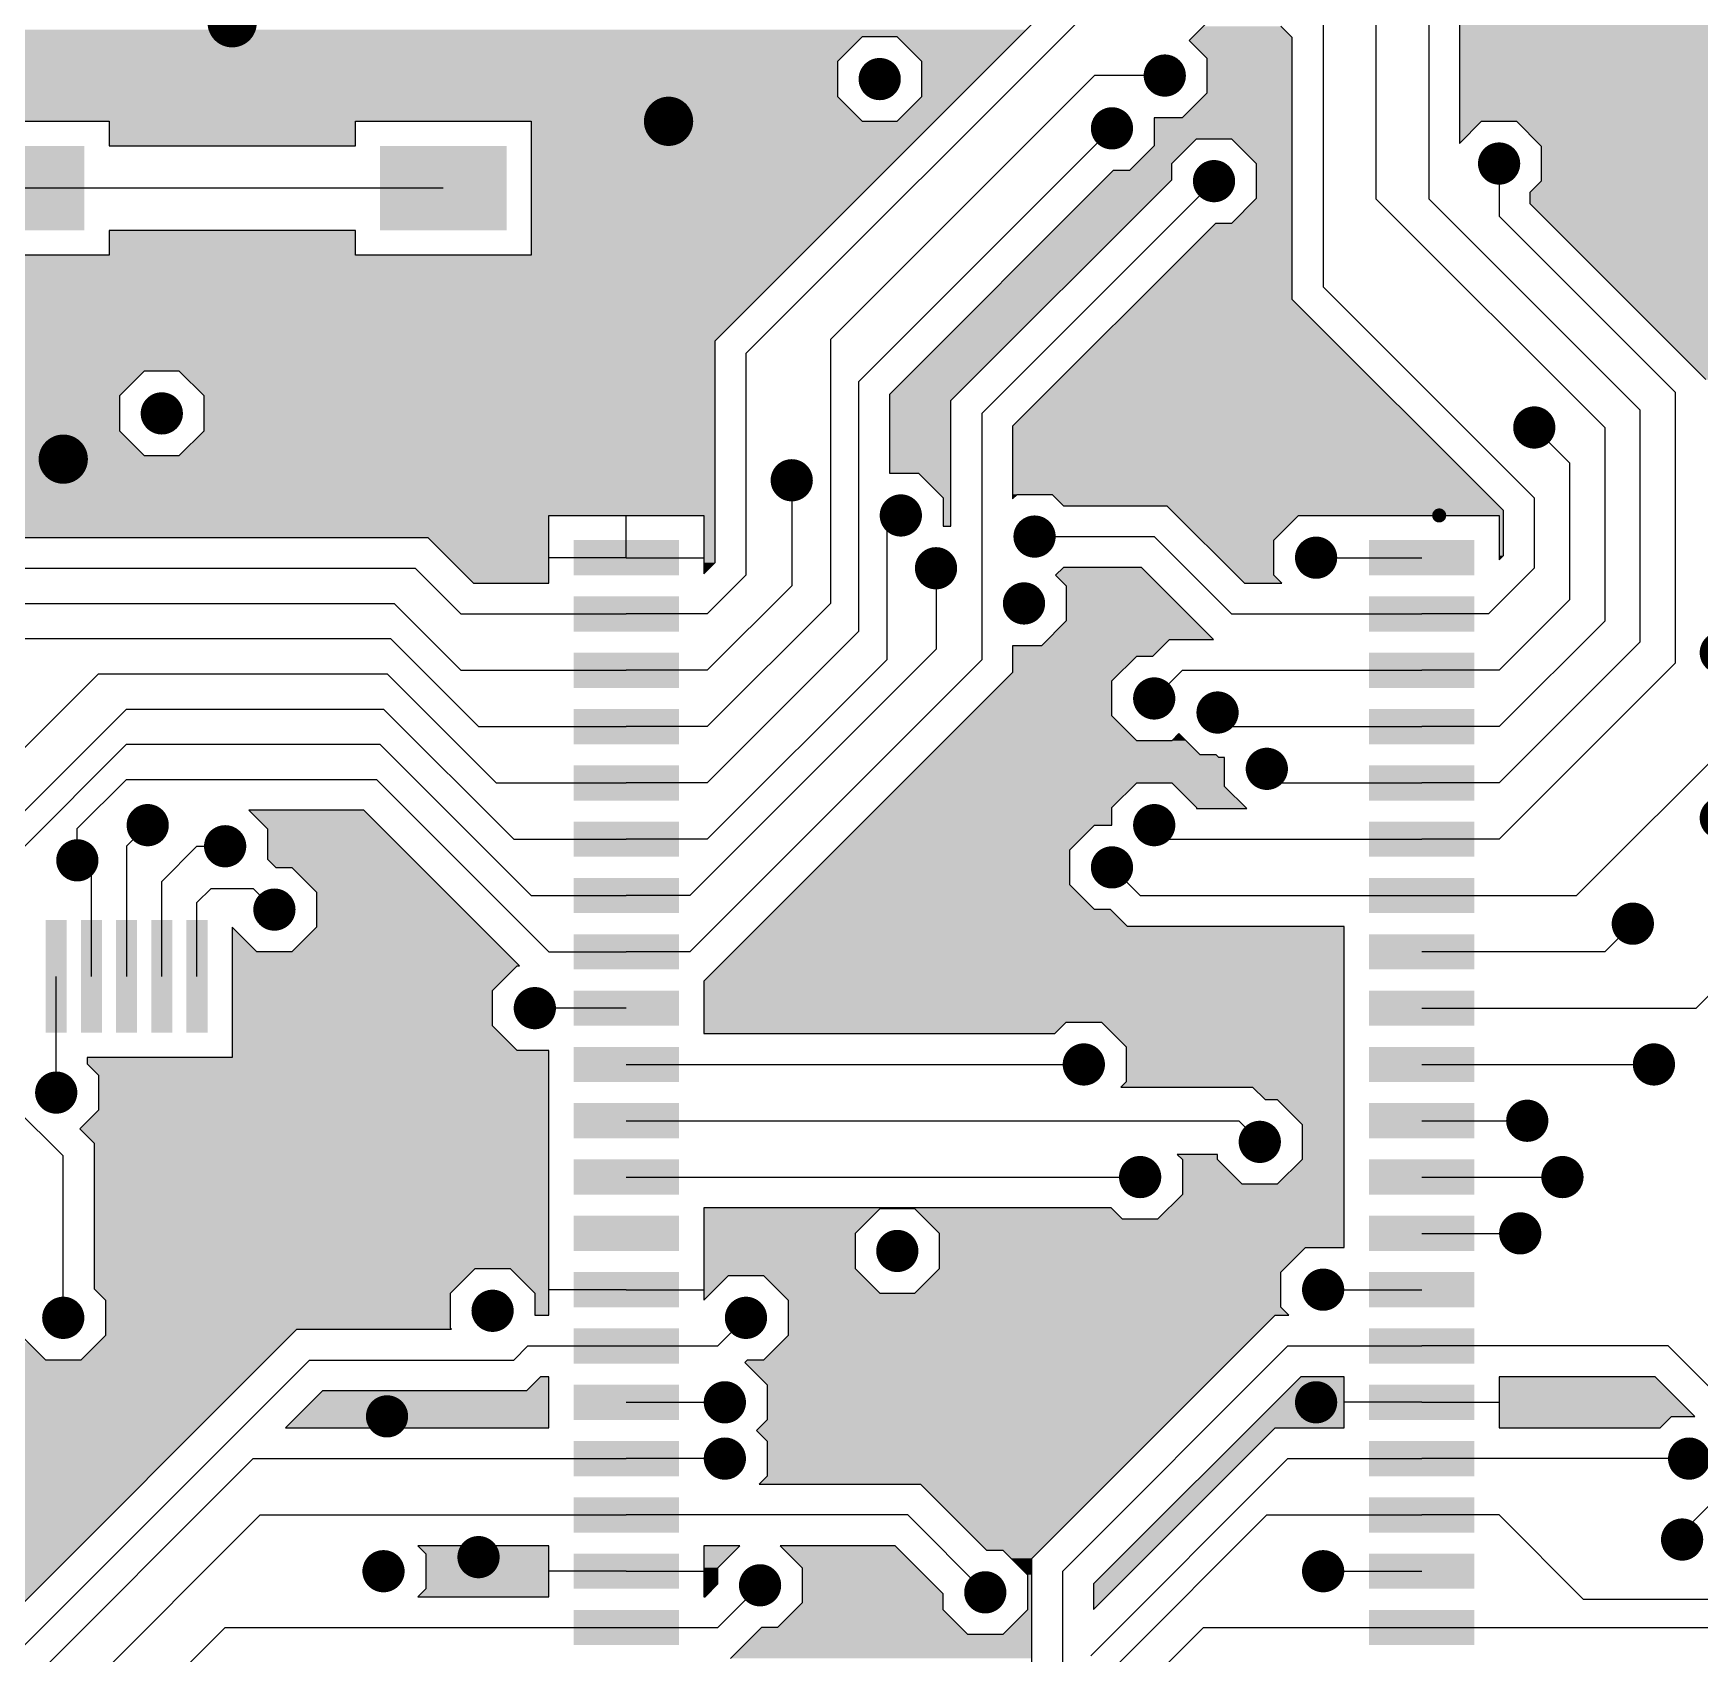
# Model space of a CAD drawing. Extents: x 295 to 953, y 10 to 290.
# Drawn here: x 591.83 to 639.18, y 123.66 to 169.7 of the extents above; entities that cross this region are included whole.
import ezdxf

# ---------------------------------------------------------------- set-up
doc = ezdxf.new("R2010")
doc.units = 0
doc.header["$LTSCALE"] = 5
doc.header["$MEASUREMENT"] = 0
doc.layers.get('0').update_dxf_attribs({"linetype": 'CONTINUOUS', "lineweight": 25})
doc.layers.add('16_COMP_GBR', color=4, linetype='CONTINUOUS')

msp = doc.modelspace()

# ---------------------------------------------------------------- linework, layer by layer
at = {"color": 7}
for points, const_width in [([(597.128, 170, 1), (597.828, 170, 1)], 0.7), ([(623.678, 168.5, 1), (624.278, 168.5, 1)], 0.6), ([(615.578, 168.4, 1), (616.178, 168.4, 1)], 0.6), ([(609.528, 167.2, 1), (610.228, 167.2, 1)], 0.7), ([(622.178, 167, 1), (622.778, 167, 1)], 0.6), ([(633.178, 166, 1), (633.778, 166, 1)], 0.6), ([(625.078, 165.5, 1), (625.678, 165.5, 1)], 0.6), ([(595.178, 158.9, 1), (595.778, 158.9, 1)], 0.6), ([(634.178, 158.5, 1), (634.778, 158.5, 1)], 0.6), ([(592.328, 157.6, 1), (593.028, 157.6, 1)], 0.7), ([(613.078, 157, 1), (613.678, 157, 1)], 0.6), ([(616.178, 156, 1), (616.778, 156, 1)], 0.6), ([(619.978, 155.4, 1), (620.578, 155.4, 1)], 0.6), ([(631.676, 156, 1), (631.876, 156, 1)], 0.2), ([(627.978, 154.8, 1), (628.578, 154.8, 1)], 0.6), ([(617.178, 154.5, 1), (617.778, 154.5, 1)], 0.6), ([(619.678, 153.5, 1), (620.278, 153.5, 1)], 0.6), ([(639.478, 152.1, 1), (640.078, 152.1, 1)], 0.6), ([(623.378, 150.8, 1), (623.978, 150.8, 1)], 0.6), ([(625.178, 150.4, 1), (625.778, 150.4, 1)], 0.6), ([(626.578, 148.8, 1), (627.178, 148.8, 1)], 0.6), ([(594.778, 147.2, 1), (595.378, 147.2, 1)], 0.6), ([(623.378, 147.2, 1), (623.978, 147.2, 1)], 0.6), ([(639.478, 147.4, 1), (640.078, 147.4, 1)], 0.6), ([(592.778, 146.2, 1), (593.378, 146.2, 1)], 0.6), ([(596.978, 146.6, 1), (597.578, 146.6, 1)], 0.6), ([(622.178, 146, 1), (622.778, 146, 1)], 0.6), ([(598.378, 144.8, 1), (598.978, 144.8, 1)], 0.6), ([(636.978, 144.4, 1), (637.578, 144.4, 1)], 0.6), ([(605.778, 142, 1), (606.378, 142, 1)], 0.6), ([(621.378, 140.4, 1), (621.978, 140.4, 1)], 0.6), ([(637.578, 140.4, 1), (638.178, 140.4, 1)], 0.6), ([(592.178, 139.6, 1), (592.778, 139.6, 1)], 0.6), ([(633.978, 138.8, 1), (634.578, 138.8, 1)], 0.6), ([(626.378, 138.2, 1), (626.978, 138.2, 1)], 0.6), ([(622.978, 137.2, 1), (623.578, 137.2, 1)], 0.6), ([(634.978, 137.2, 1), (635.578, 137.2, 1)], 0.6), ([(633.778, 135.6, 1), (634.378, 135.6, 1)], 0.6), ([(616.078, 135.1, 1), (616.678, 135.1, 1)], 0.6), ([(628.178, 134, 1), (628.778, 134, 1)], 0.6), ([(592.378, 133.2, 1), (592.978, 133.2, 1)], 0.6), ([(604.578, 133.4, 1), (605.178, 133.4, 1)], 0.6), ([(611.778, 133.2, 1), (612.378, 133.2, 1)], 0.6), ([(611.178, 130.8, 1), (611.778, 130.8, 1)], 0.6), ([(627.978, 130.8, 1), (628.578, 130.8, 1)], 0.6), ([(601.578, 130.4, 1), (602.178, 130.4, 1)], 0.6), ([(611.178, 129.2, 1), (611.778, 129.2, 1)], 0.6), ([(638.578, 129.2, 1), (639.178, 129.2, 1)], 0.6), ([(638.378, 126.9, 1), (638.978, 126.9, 1)], 0.6), ([(604.178, 126.4, 1), (604.778, 126.4, 1)], 0.6), ([(601.478, 126, 1), (602.078, 126, 1)], 0.6), ([(628.178, 126, 1), (628.778, 126, 1)], 0.6), ([(612.178, 125.6, 1), (612.778, 125.6, 1)], 0.6), ([(618.578, 125.4, 1), (619.178, 125.4, 1)], 0.6)]:
    msp.add_lwpolyline(points, format="xyb", close=True, dxfattribs=dict(at, const_width=const_width))
for points in [[(593.278, 166.5), (593.278, 164.1), (589.678, 166.5), (589.678, 164.1)], [(605.278, 166.5), (605.278, 164.1), (601.678, 166.5), (601.678, 164.1)], [(610.178, 155.3), (610.178, 154.3), (607.178, 155.3), (607.178, 154.3)], [(632.778, 155.3), (632.778, 154.3), (629.778, 155.3), (629.778, 154.3)], [(610.178, 153.7), (610.178, 152.7), (607.178, 153.7), (607.178, 152.7)], [(632.778, 153.7), (632.778, 152.7), (629.778, 153.7), (629.778, 152.7)], [(610.178, 152.1), (610.178, 151.1), (607.178, 152.1), (607.178, 151.1)], [(632.778, 152.1), (632.778, 151.1), (629.778, 152.1), (629.778, 151.1)], [(610.178, 150.5), (610.178, 149.5), (607.178, 150.5), (607.178, 149.5)], [(632.778, 150.5), (632.778, 149.5), (629.778, 150.5), (629.778, 149.5)], [(610.178, 148.9), (610.178, 147.9), (607.178, 148.9), (607.178, 147.9)], [(632.778, 148.9), (632.778, 147.9), (629.778, 148.9), (629.778, 147.9)], [(610.178, 147.3), (610.178, 146.3), (607.178, 147.3), (607.178, 146.3)], [(632.778, 147.3), (632.778, 146.3), (629.778, 147.3), (629.778, 146.3)], [(610.178, 145.7), (610.178, 144.7), (607.178, 145.7), (607.178, 144.7)], [(632.778, 145.7), (632.778, 144.7), (629.778, 145.7), (629.778, 144.7)], [(592.778, 144.5), (592.778, 141.3), (592.178, 144.5), (592.178, 141.3)], [(593.778, 144.5), (593.778, 141.3), (593.178, 144.5), (593.178, 141.3)], [(594.778, 144.5), (594.778, 141.3), (594.178, 144.5), (594.178, 141.3)], [(595.778, 144.5), (595.778, 141.3), (595.178, 144.5), (595.178, 141.3)], [(596.778, 144.5), (596.778, 141.3), (596.178, 144.5), (596.178, 141.3)], [(610.178, 144.1), (610.178, 143.1), (607.178, 144.1), (607.178, 143.1)], [(632.778, 144.1), (632.778, 143.1), (629.778, 144.1), (629.778, 143.1)], [(610.178, 142.5), (610.178, 141.5), (607.178, 142.5), (607.178, 141.5)], [(632.778, 142.5), (632.778, 141.5), (629.778, 142.5), (629.778, 141.5)], [(610.178, 140.9), (610.178, 139.9), (607.178, 140.9), (607.178, 139.9)], [(632.778, 140.9), (632.778, 139.9), (629.778, 140.9), (629.778, 139.9)], [(610.178, 139.3), (610.178, 138.3), (607.178, 139.3), (607.178, 138.3)], [(632.778, 139.3), (632.778, 138.3), (629.778, 139.3), (629.778, 138.3)], [(610.178, 137.7), (610.178, 136.7), (607.178, 137.7), (607.178, 136.7)], [(632.778, 137.7), (632.778, 136.7), (629.778, 137.7), (629.778, 136.7)], [(610.178, 136.1), (610.178, 135.1), (607.178, 136.1), (607.178, 135.1)], [(632.778, 136.1), (632.778, 135.1), (629.778, 136.1), (629.778, 135.1)], [(610.178, 134.5), (610.178, 133.5), (607.178, 134.5), (607.178, 133.5)], [(632.778, 134.5), (632.778, 133.5), (629.778, 134.5), (629.778, 133.5)], [(610.178, 132.9), (610.178, 131.9), (607.178, 132.9), (607.178, 131.9)], [(632.778, 132.9), (632.778, 131.9), (629.778, 132.9), (629.778, 131.9)], [(610.178, 131.3), (610.178, 130.3), (607.178, 131.3), (607.178, 130.3)], [(632.778, 131.3), (632.778, 130.3), (629.778, 131.3), (629.778, 130.3)], [(610.178, 129.7), (610.178, 128.7), (607.178, 129.7), (607.178, 128.7)], [(632.778, 129.7), (632.778, 128.7), (629.778, 129.7), (629.778, 128.7)], [(610.178, 128.1), (610.178, 127.1), (607.178, 128.1), (607.178, 127.1)], [(632.778, 128.1), (632.778, 127.1), (629.778, 128.1), (629.778, 127.1)], [(610.178, 126.5), (610.178, 125.5), (607.178, 126.5), (607.178, 125.5)], [(632.778, 126.5), (632.778, 125.5), (629.778, 126.5), (629.778, 125.5)], [(610.178, 124.9), (610.178, 123.9), (607.178, 124.9), (607.178, 123.9)], [(632.778, 124.9), (632.778, 123.9), (629.778, 124.9), (629.778, 123.9)]]:
    msp.add_solid(points, dxfattribs=at)
at = {"layer": '16_COMP_GBR', "color": 7}
for p, q in [((631.478, 172.8), (631.478, 165)), ((632.354, 171.978), (632.354, 166.572)), ((629.978, 171.8), (629.978, 165)), ((611.202, 160.962), (621.616, 171.376)), ((612.078, 160.6), (621.978, 170.5)), ((625.178, 170.002), (624.676, 169.5)), ((628.478, 170.4), (628.478, 162.5)), ((615.38, 169.6), (614.678, 168.898)), ((616.376, 169.6), (615.38, 169.6)), ((617.078, 168.898), (616.376, 169.6)), ((627.602, 169.578), (627.278, 169.902)), ((627.602, 162.138), (627.602, 169.578)), ((624.676, 169.5), (625.178, 168.998)), ((614.678, 168.898), (614.678, 167.902)), ((617.078, 167.902), (617.078, 168.898)), ((625.178, 168.998), (625.178, 168.002)), ((614.478, 161), (621.978, 168.5)), ((623.978, 168.5), (621.978, 168.5)), ((614.678, 167.902), (615.38, 167.2)), ((616.376, 167.2), (617.078, 167.902)), ((625.178, 168.002), (624.476, 167.3)), ((588.978, 167.2), (593.978, 167.2)), ((593.978, 167.2), (593.978, 166.5)), ((600.978, 167.2), (605.978, 167.2)), ((600.978, 166.5), (600.978, 167.2)), ((605.978, 167.2), (605.978, 163.4)), ((615.38, 167.2), (616.376, 167.2)), ((623.678, 167.3), (623.678, 166.502)), ((624.476, 167.3), (623.678, 167.3)), ((632.354, 166.572), (632.98, 167.2)), ((632.98, 167.2), (633.976, 167.2)), ((633.976, 167.2), (634.678, 166.498)), ((622.478, 167), (615.278, 159.8)), ((624.178, 165.998), (624.88, 166.7)), ((624.88, 166.7), (625.876, 166.7)), ((625.876, 166.7), (626.578, 165.998)), ((593.978, 166.5), (600.978, 166.5)), ((623.678, 166.502), (622.976, 165.8)), ((634.678, 166.498), (634.678, 165.502)), ((622.516, 165.8), (616.154, 159.438)), ((622.976, 165.8), (622.516, 165.8)), ((624.178, 165.538), (624.178, 165.998)), ((626.578, 165.998), (626.578, 165.002)), ((633.478, 166), (633.478, 164.5)), ((603.478, 165.3), (591.478, 165.3)), ((617.902, 159.262), (624.178, 165.538)), ((625.378, 165.5), (618.778, 158.9)), ((634.678, 165.502), (634.354, 165.178)), ((626.578, 165.002), (625.876, 164.3)), ((636.478, 158.5), (629.978, 165)), ((637.478, 159), (631.478, 165)), ((634.354, 165.178), (634.354, 164.862)), ((634.354, 164.862), (639.354, 159.862)), ((655.478, 165), (635.678, 145.2)), ((638.478, 159.5), (633.478, 164.5)), ((593.978, 164.1), (593.978, 163.4)), ((600.978, 164.1), (593.978, 164.1)), ((600.978, 163.4), (600.978, 164.1)), ((625.416, 164.3), (619.654, 158.538)), ((625.876, 164.3), (625.416, 164.3)), ((593.978, 163.4), (588.978, 163.4)), ((605.978, 163.4), (600.978, 163.4)), ((634.478, 156.5), (628.478, 162.5)), ((633.602, 156.138), (627.602, 162.138)), ((614.478, 161), (614.478, 153.5)), ((611.202, 154.662), (611.202, 160.962)), ((612.078, 160.6), (612.078, 154.3)), ((594.98, 160.1), (594.278, 159.398)), ((595.976, 160.1), (594.98, 160.1)), ((596.678, 159.398), (595.976, 160.1)), ((615.278, 159.8), (615.278, 152.7)), ((594.278, 159.398), (594.278, 158.402)), ((596.678, 158.402), (596.678, 159.398)), ((616.154, 159.438), (616.154, 157.2)), ((617.902, 155.7), (617.902, 159.262)), ((638.478, 159.5), (638.478, 151.8)), ((618.778, 158.9), (618.778, 151.9)), ((637.478, 159), (637.478, 152.4)), ((594.278, 158.402), (594.98, 157.7)), ((595.976, 157.7), (596.678, 158.402)), ((619.654, 158.538), (619.654, 156.472)), ((634.478, 158.5), (635.478, 157.5)), ((636.478, 158.5), (636.478, 153)), ((594.98, 157.7), (595.976, 157.7)), ((635.478, 157.5), (635.478, 153.6)), ((613.378, 157), (613.378, 154)), ((616.154, 157.2), (616.976, 157.2)), ((616.976, 157.2), (617.678, 156.498)), ((617.678, 156.498), (617.678, 155.7)), ((619.654, 156.472), (619.78, 156.6)), ((619.78, 156.6), (620.776, 156.6)), ((620.776, 156.6), (621.1, 156.276)), ((621.1, 156.276), (624.04, 156.276)), ((624.04, 156.276), (626.24, 154.076)), ((634.478, 156.5), (634.478, 154.5)), ((606.478, 156), (610.878, 156)), ((606.478, 154.076), (606.478, 156)), ((608.678, 154.8), (608.678, 156)), ((610.878, 156), (610.878, 154.338)), ((616.478, 156), (616.078, 155.6)), ((627.078, 155.298), (627.78, 156)), ((627.78, 156), (631.776, 156)), ((631.776, 156), (633.478, 156)), ((633.478, 156), (633.478, 154.738)), ((633.602, 154.862), (633.602, 156.138)), ((589.75, 155.376), (603.04, 155.376)), ((603.04, 155.376), (604.34, 154.076)), ((616.078, 155.6), (616.078, 151.9)), ((617.678, 155.7), (617.902, 155.7)), ((620.278, 155.4), (623.678, 155.4)), ((625.878, 153.2), (623.678, 155.4)), ((627.078, 154.302), (627.078, 155.298)), ((633.478, 154.738), (633.602, 154.862)), ((584.578, 154.5), (602.678, 154.5)), ((603.978, 153.2), (602.678, 154.5)), ((608.678, 154.8), (606.478, 154.8)), ((608.678, 154.8), (610.878, 154.8)), ((610.878, 154.338), (611.202, 154.662)), ((617.478, 154.5), (617.478, 152.2)), ((621.1, 154.524), (620.876, 154.3)), ((623.316, 154.524), (621.1, 154.524)), ((625.366, 152.476), (623.316, 154.524)), ((628.278, 154.8), (631.278, 154.8)), ((633.178, 153.2), (634.478, 154.5)), ((604.34, 154.076), (606.478, 154.076)), ((610.978, 153.2), (612.078, 154.3)), ((610.978, 151.6), (613.378, 154)), ((620.876, 154.3), (621.178, 153.998)), ((621.178, 153.998), (621.178, 153.002)), ((626.24, 154.076), (627.306, 154.076)), ((627.306, 154.076), (627.078, 154.302)), ((585.078, 153.5), (602.078, 153.5)), ((603.978, 151.6), (602.078, 153.5)), ((610.978, 150), (614.478, 153.5)), ((633.478, 151.6), (635.478, 153.6)), ((603.978, 153.2), (608.678, 153.2)), ((610.978, 153.2), (608.678, 153.2)), ((621.178, 153.002), (620.476, 152.3)), ((625.878, 153.2), (631.278, 153.2)), ((633.178, 153.2), (631.278, 153.2)), ((633.478, 150), (636.478, 153)), ((586.078, 152.5), (601.978, 152.5)), ((604.478, 150), (601.978, 152.5)), ((610.978, 148.4), (615.278, 152.7)), ((623.64, 152), (624.116, 152.476)), ((624.116, 152.476), (625.366, 152.476)), ((610.478, 145.2), (617.478, 152.2)), ((619.654, 152.3), (619.654, 151.538)), ((620.476, 152.3), (619.654, 152.3)), ((622.478, 151.298), (623.18, 152)), ((623.18, 152), (623.64, 152)), ((633.478, 148.4), (637.478, 152.4)), ((603.978, 151.6), (608.678, 151.6)), ((610.978, 151.6), (608.678, 151.6)), ((610.478, 143.6), (618.778, 151.9)), ((619.654, 151.538), (610.878, 142.762)), ((610.978, 146.8), (616.078, 151.9)), ((623.678, 150.8), (624.478, 151.6)), ((624.478, 151.6), (631.278, 151.6)), ((633.478, 151.6), (631.278, 151.6)), ((633.478, 146.8), (638.478, 151.8)), ((589.478, 147.3), (593.678, 151.5)), ((593.678, 151.5), (601.878, 151.5)), ((604.978, 148.4), (601.878, 151.5)), ((622.478, 150.302), (622.478, 151.298)), ((594.478, 150.5), (590.478, 146.5)), ((594.478, 150.5), (601.778, 150.5)), ((605.478, 146.8), (601.778, 150.5)), ((623.18, 149.6), (622.478, 150.302)), ((625.478, 150.4), (625.878, 150)), ((604.478, 150), (608.678, 150)), ((610.978, 150), (608.678, 150)), ((624.378, 149.802), (624.176, 149.6)), ((624.98, 149.2), (624.378, 149.802)), ((625.878, 150), (631.278, 150)), ((633.478, 150), (631.278, 150)), ((594.478, 149.5), (591.478, 146.5)), ((594.478, 149.5), (601.678, 149.5)), ((605.978, 145.2), (601.678, 149.5)), ((624.176, 149.6), (623.18, 149.6)), ((625.44, 149.2), (624.98, 149.2)), ((625.516, 149.124), (625.44, 149.2)), ((625.678, 149.124), (625.516, 149.124)), ((625.678, 148.302), (625.678, 149.124)), ((626.878, 148.8), (627.278, 148.4)), ((594.478, 148.5), (593.078, 147.1)), ((594.478, 148.5), (601.578, 148.5)), ((606.478, 143.6), (601.578, 148.5)), ((604.978, 148.4), (608.678, 148.4)), ((610.978, 148.4), (608.678, 148.4)), ((622.478, 147.698), (623.18, 148.4)), ((623.18, 148.4), (624.176, 148.4)), ((624.176, 148.4), (624.878, 147.698)), ((626.306, 147.676), (625.678, 148.302)), ((627.278, 148.4), (631.278, 148.4)), ((633.478, 148.4), (631.278, 148.4)), ((597.95, 147.624), (598.478, 147.098)), ((601.216, 147.624), (597.95, 147.624)), ((605.64, 143.2), (601.216, 147.624)), ((622.478, 147.2), (622.478, 147.698)), ((624.878, 147.698), (624.878, 147.676)), ((624.878, 147.676), (626.306, 147.676)), ((593.078, 146.2), (593.078, 147.1)), ((595.078, 147.2), (594.478, 146.6)), ((598.478, 147.098), (598.478, 146.238)), ((605.478, 146.8), (608.678, 146.8)), ((610.978, 146.8), (608.678, 146.8)), ((621.278, 146.498), (621.98, 147.2)), ((621.98, 147.2), (622.478, 147.2)), ((623.678, 147.2), (624.078, 146.8)), ((624.078, 146.8), (631.278, 146.8)), ((633.478, 146.8), (631.278, 146.8)), ((594.478, 146.6), (594.478, 142.9)), ((596.478, 146.6), (595.478, 145.6)), ((596.478, 146.6), (597.278, 146.6)), ((621.278, 145.502), (621.278, 146.498)), ((593.078, 146.2), (593.478, 145.8)), ((598.478, 146.238), (598.716, 146)), ((598.716, 146), (599.176, 146)), ((599.176, 146), (599.878, 145.298)), ((622.478, 146), (623.278, 145.2)), ((593.478, 142.9), (593.478, 145.8)), ((595.478, 142.9), (595.478, 145.6)), ((596.878, 145.4), (596.478, 145)), ((596.878, 145.4), (598.078, 145.4)), ((598.678, 144.8), (598.078, 145.4)), ((621.98, 144.8), (621.278, 145.502)), ((596.478, 142.9), (596.478, 145)), ((599.878, 145.298), (599.878, 144.302)), ((605.978, 145.2), (608.678, 145.2)), ((610.478, 145.2), (608.678, 145.2)), ((623.278, 145.2), (631.278, 145.2)), ((631.278, 145.2), (635.678, 145.2)), ((622.44, 144.8), (621.98, 144.8)), ((622.916, 144.324), (622.44, 144.8)), ((597.478, 144.302), (597.478, 140.6)), ((598.18, 143.6), (597.478, 144.302)), ((599.878, 144.302), (599.176, 143.6)), ((629.078, 144.324), (622.916, 144.324)), ((629.078, 135.2), (629.078, 144.324)), ((637.278, 144.4), (636.478, 143.6)), ((599.176, 143.6), (598.18, 143.6)), ((606.478, 143.6), (608.678, 143.6)), ((610.478, 143.6), (608.678, 143.6)), ((636.478, 143.6), (631.278, 143.6)), ((604.878, 142.498), (605.58, 143.2)), ((605.58, 143.2), (605.64, 143.2)), ((592.478, 139.6), (592.478, 142.9)), ((610.878, 142.762), (610.878, 141.276)), ((639.878, 142.8), (639.078, 142)), ((604.878, 141.502), (604.878, 142.498)), ((608.678, 142), (606.078, 142)), ((620.856, 141.276), (621.18, 141.6)), ((621.18, 141.6), (622.176, 141.6)), ((622.176, 141.6), (622.878, 140.898)), ((631.278, 142), (639.078, 142)), ((605.58, 140.8), (604.878, 141.502)), ((610.878, 141.276), (620.856, 141.276)), ((606.478, 140.8), (605.58, 140.8)), ((606.478, 133.276), (606.478, 140.8)), ((622.878, 140.898), (622.878, 139.902)), ((593.354, 140.6), (593.354, 140.422)), ((597.478, 140.6), (593.354, 140.6)), ((593.354, 140.422), (593.678, 140.098)), ((608.678, 140.4), (621.678, 140.4)), ((631.278, 140.4), (637.878, 140.4)), ((593.678, 140.098), (593.678, 139.102)), ((622.878, 139.902), (622.73, 139.754)), ((622.73, 139.754), (626.474, 139.754)), ((626.474, 139.754), (626.828, 139.4)), ((626.828, 139.4), (627.176, 139.4)), ((627.176, 139.4), (627.878, 138.698)), ((591.278, 139.2), (592.678, 137.8)), ((593.678, 139.102), (593.146, 138.57)), ((608.678, 138.8), (626.078, 138.8)), ((626.678, 138.2), (626.078, 138.8)), ((631.278, 138.8), (634.278, 138.8)), ((593.146, 138.57), (593.554, 138.162)), ((627.878, 138.698), (627.878, 137.702)), ((592.678, 133.2), (592.678, 137.8)), ((593.554, 138.162), (593.554, 134.022)), ((624.33, 137.846), (624.478, 137.698)), ((625.478, 137.846), (624.33, 137.846)), ((625.478, 137.702), (625.478, 137.846)), ((624.478, 137.698), (624.478, 136.702)), ((626.18, 137), (625.478, 137.702)), ((627.878, 137.702), (627.176, 137)), ((608.678, 137.2), (623.278, 137.2)), ((627.176, 137), (626.18, 137)), ((631.278, 137.2), (635.278, 137.2)), ((624.478, 136.702), (623.776, 136)), ((610.878, 136.324), (610.878, 133.698)), ((622.456, 136.324), (610.878, 136.324)), ((615.88, 136.3), (615.178, 135.598)), ((616.876, 136.3), (615.88, 136.3)), ((617.578, 135.598), (616.876, 136.3)), ((622.78, 136), (622.456, 136.324)), ((623.776, 136), (622.78, 136)), ((615.178, 135.598), (615.178, 134.602)), ((617.578, 134.602), (617.578, 135.598)), ((631.278, 135.6), (634.078, 135.6)), ((627.278, 134.498), (627.98, 135.2)), ((627.98, 135.2), (629.078, 135.2)), ((603.678, 133.898), (604.38, 134.6)), ((604.38, 134.6), (605.376, 134.6)), ((605.376, 134.6), (606.078, 133.898)), ((615.178, 134.602), (615.88, 133.9)), ((616.876, 133.9), (617.578, 134.602)), ((627.278, 133.502), (627.278, 134.498)), ((593.554, 134.022), (593.878, 133.698)), ((610.878, 133.698), (611.58, 134.4)), ((611.58, 134.4), (612.576, 134.4)), ((612.576, 134.4), (613.278, 133.698)), ((593.878, 133.698), (593.878, 132.702)), ((603.678, 132.902), (603.678, 133.898)), ((606.078, 133.898), (606.078, 133.276)), ((608.678, 134), (606.478, 134)), ((608.678, 134), (606.478, 134)), ((608.678, 134), (610.878, 134)), ((608.678, 134), (610.878, 134)), ((613.278, 133.698), (613.278, 132.702)), ((615.88, 133.9), (616.876, 133.9)), ((628.478, 134), (631.278, 134)), ((606.078, 133.276), (606.478, 133.276)), ((612.078, 133.2), (611.278, 132.4)), ((620.202, 126.362), (627.116, 133.276)), ((627.116, 133.276), (627.506, 133.276)), ((627.506, 133.276), (627.278, 133.502)), ((590.578, 124.138), (599.316, 132.876)), ((592.18, 132), (591.478, 132.702)), ((593.878, 132.702), (593.176, 132)), ((599.316, 132.876), (603.706, 132.876)), ((603.706, 132.876), (603.678, 132.902)), ((613.278, 132.702), (612.576, 132)), ((605.878, 132.4), (605.478, 132)), ((605.878, 132.4), (608.678, 132.4)), ((608.678, 132.4), (611.278, 132.4)), ((627.478, 132.4), (621.078, 126)), ((627.478, 132.4), (631.278, 132.4)), ((638.278, 132.4), (631.278, 132.4)), ((640.278, 130.4), (638.278, 132.4)), ((599.678, 132), (578.478, 110.8)), ((593.176, 132), (592.18, 132)), ((599.678, 132), (605.478, 132)), ((612.116, 132), (612.046, 131.93)), ((612.046, 131.93), (612.678, 131.298)), ((612.576, 132), (612.116, 132)), ((606.24, 131.524), (605.84, 131.124)), ((606.478, 131.524), (606.24, 131.524)), ((606.478, 130.076), (606.478, 131.524)), ((612.678, 131.298), (612.678, 130.302)), ((627.84, 131.524), (621.954, 125.638)), ((629.078, 131.524), (627.84, 131.524)), ((629.078, 130.076), (629.078, 131.524)), ((633.478, 131.524), (633.478, 130.076)), ((637.916, 131.524), (633.478, 131.524)), ((639.04, 130.4), (637.916, 131.524)), ((600.04, 131.124), (598.99, 130.076)), ((605.84, 131.124), (600.04, 131.124)), ((608.678, 130.8), (611.478, 130.8)), ((631.278, 130.8), (629.078, 130.8)), ((631.278, 130.8), (629.078, 130.8)), ((631.278, 130.8), (633.478, 130.8)), ((631.278, 130.8), (633.478, 130.8)), ((612.678, 130.302), (612.376, 130)), ((638.056, 130.076), (638.38, 130.4)), ((638.38, 130.4), (639.04, 130.4)), ((598.99, 130.076), (606.478, 130.076)), ((612.376, 130), (612.678, 129.698)), ((621.954, 124.912), (627.116, 130.076)), ((627.116, 130.076), (629.078, 130.076)), ((633.478, 130.076), (638.056, 130.076)), ((638.578, 127), (641.578, 130)), ((612.678, 129.698), (612.678, 128.702)), ((598.078, 129.2), (580.478, 111.6)), ((598.078, 129.2), (608.678, 129.2)), ((611.478, 129.2), (608.678, 129.2)), ((627.478, 129.2), (621.878, 123.6)), ((627.478, 129.2), (631.278, 129.2)), ((638.878, 129.2), (631.278, 129.2)), ((612.678, 128.702), (612.45, 128.476)), ((612.45, 128.476), (617.04, 128.476)), ((617.04, 128.476), (618.916, 126.6)), ((598.278, 127.6), (582.478, 111.8)), ((598.278, 127.6), (608.678, 127.6)), ((616.678, 127.6), (608.678, 127.6)), ((618.878, 125.4), (616.678, 127.6)), ((626.878, 127.6), (622.678, 123.4)), ((626.878, 127.6), (631.278, 127.6)), ((633.478, 127.6), (631.278, 127.6)), ((633.478, 127.6), (635.878, 125.2)), ((638.678, 126.9), (638.578, 127)), ((602.75, 126.724), (602.978, 126.498)), ((606.478, 126.724), (602.75, 126.724)), ((602.978, 126.498), (602.978, 125.502)), ((606.478, 125.276), (606.478, 126.724)), ((610.878, 126.724), (610.878, 125.276)), ((611.906, 126.724), (610.878, 126.724)), ((611.278, 126.098), (611.906, 126.724)), ((613.05, 126.724), (613.678, 126.098)), ((616.316, 126.724), (613.05, 126.724)), ((617.678, 125.362), (616.316, 126.724)), ((618.916, 126.6), (619.376, 126.6)), ((619.376, 126.6), (620.078, 125.898)), ((608.678, 126), (606.478, 126)), ((608.678, 126), (606.478, 126)), ((608.678, 126), (610.878, 126)), ((608.678, 126), (610.878, 126)), ((611.278, 125.638), (611.278, 126.098)), ((613.678, 126.098), (613.678, 125.102)), ((620.202, 117.762), (620.202, 126.362)), ((621.078, 117.4), (621.078, 126)), ((628.478, 126), (631.278, 126)), ((602.978, 125.502), (602.75, 125.276)), ((610.916, 125.276), (611.278, 125.638)), ((612.478, 125.6), (611.278, 124.4)), ((620.078, 125.898), (620.078, 124.902)), ((621.954, 125.638), (621.954, 124.912)), ((602.75, 125.276), (606.478, 125.276)), ((610.878, 125.276), (610.916, 125.276)), ((613.678, 125.102), (612.976, 124.4)), ((617.678, 124.902), (617.678, 125.362)), ((640.478, 125.2), (635.878, 125.2)), ((618.38, 124.2), (617.678, 124.902)), ((620.078, 124.902), (619.376, 124.2)), ((597.278, 124.4), (584.078, 111.2)), ((597.278, 124.4), (608.678, 124.4)), ((608.678, 124.4), (611.278, 124.4)), ((612.516, 124.4), (611.64, 123.524)), ((612.976, 124.4), (612.516, 124.4)), ((619.376, 124.2), (618.38, 124.2)), ((625.078, 124.4), (623.478, 122.8)), ((625.078, 124.4), (631.278, 124.4)), ((631.278, 124.4), (640.678, 124.4))]:
    msp.add_line(p, q, dxfattribs=at)
for points in [[(632.354, 167.2), (632.354, 171.978), (640.702, 167.2), (640.702, 171.978)], [(553.678, 169.6), (553.678, 169.8), (619.84, 169.6), (620.04, 169.8)], [(553.678, 168.898), (553.678, 169.6), (614.678, 168.898), (615.38, 169.6)], [(553.678, 169.6), (553.678, 169.6), (615.38, 169.6), (616.376, 169.6)], [(617.078, 168.898), (616.376, 169.6), (619.138, 168.898), (619.84, 169.6)], [(624.676, 169.5), (624.754, 169.578), (627.602, 169.5), (627.602, 169.578)], [(624.754, 169.578), (625.078, 169.902), (627.602, 169.578), (627.278, 169.902)], [(625.178, 168.998), (624.676, 169.5), (627.602, 168.998), (627.602, 169.5)], [(553.678, 167.902), (553.678, 168.898), (614.678, 167.902), (614.678, 168.898)], [(617.078, 167.902), (617.078, 168.898), (618.142, 167.902), (619.138, 168.898)], [(625.178, 168.002), (625.178, 168.998), (627.602, 168.002), (627.602, 168.998)], [(553.678, 167.2), (553.678, 167.902), (615.38, 167.2), (614.678, 167.902)], [(616.376, 167.2), (617.078, 167.902), (617.44, 167.2), (618.142, 167.902)], [(624.476, 167.3), (625.178, 168.002), (627.602, 167.3), (627.602, 168.002)], [(563.976, 167.2), (563.976, 167.2), (588.978, 167.2), (593.978, 167.2)], [(593.978, 166.5), (593.978, 167.2), (600.978, 166.5), (600.978, 167.2)], [(593.978, 167.2), (593.978, 167.2), (600.978, 167.2), (605.978, 167.2)], [(605.978, 163.4), (605.978, 167.2), (613.64, 163.4), (617.44, 167.2)], [(623.678, 166.7), (623.678, 167.3), (627.602, 166.7), (627.602, 167.3)], [(632.354, 166.572), (632.354, 167.2), (632.354, 166.572), (632.98, 167.2)], [(632.354, 167.2), (632.354, 167.2), (632.98, 167.2), (633.976, 167.2)], [(634.678, 166.498), (633.976, 167.2), (640.702, 166.498), (640.702, 167.2)], [(623.678, 166.502), (623.678, 166.7), (624.682, 166.502), (624.88, 166.7)], [(623.678, 166.7), (623.678, 166.7), (624.88, 166.7), (625.876, 166.7)], [(626.578, 165.998), (625.876, 166.7), (627.602, 165.998), (627.602, 166.7)], [(623.174, 165.998), (623.678, 166.502), (624.178, 165.998), (624.682, 166.502)], [(634.678, 165.502), (634.678, 166.498), (640.702, 165.502), (640.702, 166.498)], [(622.254, 165.538), (622.516, 165.8), (624.178, 165.538), (624.178, 165.8)], [(622.976, 165.8), (623.174, 165.998), (624.178, 165.8), (624.178, 165.998)], [(626.578, 165.002), (626.578, 165.998), (627.602, 165.002), (627.602, 165.998)], [(616.154, 159.438), (622.254, 165.538), (618.078, 159.438), (624.178, 165.538)], [(634.354, 165.178), (634.678, 165.502), (640.702, 165.178), (640.702, 165.502)], [(625.876, 164.3), (626.578, 165.002), (627.602, 164.3), (627.602, 165.002)], [(634.354, 164.862), (634.354, 165.178), (640.702, 164.862), (640.702, 165.178)], [(639.354, 159.862), (634.354, 164.862), (640.702, 159.862), (640.702, 164.862)], [(593.978, 163.4), (593.978, 164.1), (600.978, 163.4), (600.978, 164.1)], [(593.978, 164.1), (593.978, 164.1), (600.978, 164.1), (595.976, 164.1)], [(593.978, 164.1), (593.978, 164.1), (595.976, 164.1), (593.978, 164.1)], [(623.254, 162.138), (625.416, 164.3), (627.602, 162.138), (627.602, 164.3)], [(583.638, 160.962), (586.076, 163.4), (611.202, 160.962), (613.64, 163.4)], [(619.654, 158.538), (623.254, 162.138), (631.202, 158.538), (627.602, 162.138)], [(582.776, 160.1), (583.638, 160.962), (611.202, 160.1), (611.202, 160.962)], [(582.074, 159.398), (582.776, 160.1), (594.278, 159.398), (594.98, 160.1)], [(582.776, 160.1), (582.776, 160.1), (594.98, 160.1), (595.976, 160.1)], [(596.678, 159.398), (595.976, 160.1), (611.202, 159.398), (611.202, 160.1)], [(581.078, 158.402), (582.074, 159.398), (594.278, 158.402), (594.278, 159.398)], [(596.678, 158.402), (596.678, 159.398), (611.202, 158.402), (611.202, 159.398)], [(616.154, 159.262), (616.154, 159.438), (617.902, 159.262), (618.078, 159.438)], [(616.154, 157.2), (616.154, 159.262), (617.902, 157.2), (617.902, 159.262)], [(580.376, 157.7), (581.078, 158.402), (594.98, 157.7), (594.278, 158.402)], [(595.976, 157.7), (596.678, 158.402), (611.202, 157.7), (611.202, 158.402)], [(619.654, 156.6), (619.654, 158.538), (633.14, 156.6), (631.202, 158.538)], [(580.276, 157.6), (580.376, 157.7), (611.202, 157.6), (611.202, 157.7)], [(590.278, 156.898), (589.576, 157.6), (611.202, 156.898), (611.202, 157.6)], [(590.278, 156), (590.278, 156.898), (611.202, 156), (611.202, 156.898)], [(617.678, 156.498), (616.976, 157.2), (617.902, 156.498), (617.902, 157.2)], [(617.678, 155.7), (617.678, 156.498), (617.902, 155.7), (617.902, 156.498)], [(619.654, 156.472), (619.654, 156.6), (619.654, 156.472), (619.78, 156.6)], [(619.654, 156.6), (619.654, 156.6), (619.78, 156.6), (620.776, 156.6)], [(621.1, 156.276), (620.776, 156.6), (633.464, 156.276), (633.14, 156.6)], [(624.178, 156.138), (624.04, 156.276), (633.602, 156.138), (633.464, 156.276)], [(589.75, 155.376), (590.278, 155.902), (606.478, 155.376), (606.478, 155.902)], [(590.278, 155.902), (590.278, 156), (606.478, 155.902), (606.478, 156)], [(590.278, 156), (590.278, 156), (606.478, 156), (610.878, 156)], [(610.878, 154.662), (610.878, 156), (611.202, 154.662), (611.202, 156)], [(624.316, 156), (624.178, 156.138), (633.602, 156), (633.602, 156.138)], [(625.018, 155.298), (624.316, 156), (627.078, 155.298), (627.78, 156)], [(624.316, 156), (624.316, 156), (627.78, 156), (633.478, 156)], [(633.478, 154.862), (633.478, 156), (633.602, 154.862), (633.602, 156)], [(604.34, 154.076), (603.04, 155.376), (606.478, 154.076), (606.478, 155.376)], [(626.014, 154.302), (625.018, 155.298), (627.078, 154.302), (627.078, 155.298)], [(633.478, 154.738), (633.478, 154.862), (633.478, 154.738), (633.602, 154.862)], [(610.878, 154.338), (610.878, 154.662), (610.878, 154.338), (611.202, 154.662)], [(620.876, 154.3), (621.1, 154.524), (623.54, 154.3), (623.316, 154.524)], [(621.1, 154.524), (621.1, 154.524), (623.316, 154.524), (621.1, 154.524)], [(621.178, 153.998), (620.876, 154.3), (623.842, 153.998), (623.54, 154.3)], [(621.178, 153.002), (621.178, 153.998), (624.839, 153.002), (623.842, 153.998)], [(626.24, 154.076), (626.014, 154.302), (627.305, 154.076), (627.078, 154.302)], [(620.652, 152.476), (621.178, 153.002), (625.365, 152.476), (624.839, 153.002)], [(620.476, 152.3), (620.652, 152.476), (623.94, 152.3), (624.116, 152.476)], [(620.652, 152.476), (620.652, 152.476), (624.116, 152.476), (625.365, 152.476)], [(619.654, 152), (619.654, 152.3), (623.64, 152), (623.94, 152.3)], [(619.654, 151.538), (619.654, 152), (622.718, 151.538), (623.18, 152)], [(619.654, 152), (619.654, 152), (623.18, 152), (623.64, 152)], [(619.414, 151.298), (619.654, 151.538), (622.478, 151.298), (622.718, 151.538)], [(618.418, 150.302), (619.414, 151.298), (622.478, 150.302), (622.478, 151.298)], [(617.716, 149.6), (618.418, 150.302), (623.18, 149.6), (622.478, 150.302)], [(624.176, 149.6), (624.378, 149.802), (624.58, 149.6), (624.378, 149.802)], [(617.24, 149.124), (617.316, 149.2), (625.516, 149.124), (625.44, 149.2)], [(617.316, 149.2), (617.716, 149.6), (624.98, 149.2), (624.58, 149.6)], [(617.316, 149.2), (617.316, 149.2), (625.44, 149.2), (624.98, 149.2)], [(616.516, 148.4), (617.239, 149.124), (625.678, 148.4), (625.678, 149.124)], [(617.239, 149.124), (617.24, 149.124), (625.678, 149.124), (625.516, 149.124)], [(615.814, 147.698), (616.516, 148.4), (622.478, 147.698), (623.18, 148.4)], [(616.516, 148.4), (616.516, 148.4), (623.18, 148.4), (624.176, 148.4)], [(624.274, 148.302), (624.176, 148.4), (625.678, 148.302), (625.678, 148.4)], [(624.878, 147.698), (624.274, 148.302), (626.283, 147.698), (625.678, 148.302)], [(598.478, 147.098), (597.95, 147.624), (601.742, 147.098), (601.216, 147.624)], [(597.95, 147.624), (597.95, 147.624), (601.216, 147.624), (597.95, 147.624)], [(615.316, 147.2), (615.814, 147.698), (622.478, 147.2), (622.478, 147.698)], [(624.878, 147.676), (624.878, 147.698), (626.305, 147.676), (626.283, 147.698)], [(598.478, 146.238), (598.478, 147.098), (602.602, 146.238), (601.742, 147.098)], [(614.614, 146.498), (615.316, 147.2), (621.278, 146.498), (621.98, 147.2)], [(615.316, 147.2), (615.316, 147.2), (621.98, 147.2), (622.478, 147.2)], [(613.618, 145.502), (614.614, 146.498), (621.278, 145.502), (621.278, 146.498)], [(598.716, 146), (598.478, 146.238), (602.84, 146), (602.602, 146.238)], [(599.878, 145.298), (599.176, 146), (603.541, 145.298), (602.84, 146)], [(612.916, 144.8), (613.618, 145.502), (621.98, 144.8), (621.278, 145.502)], [(599.878, 144.302), (599.878, 145.298), (604.537, 144.302), (603.541, 145.298)], [(612.44, 144.324), (612.916, 144.8), (622.916, 144.324), (622.44, 144.8)], [(612.916, 144.8), (612.916, 144.8), (622.44, 144.8), (621.98, 144.8)], [(597.478, 143.6), (597.478, 144.302), (598.18, 143.6), (597.478, 144.302)], [(599.176, 143.6), (599.878, 144.302), (605.239, 143.6), (604.537, 144.302)], [(610.878, 142.762), (612.44, 144.324), (629.078, 142.762), (629.078, 144.324)], [(612.44, 144.324), (612.44, 144.324), (629.078, 144.324), (622.916, 144.324)], [(597.478, 143.2), (597.478, 143.6), (605.639, 143.2), (605.239, 143.6)], [(597.478, 142.498), (597.478, 143.2), (604.878, 142.498), (605.58, 143.2)], [(597.478, 143.2), (597.478, 143.2), (605.58, 143.2), (605.639, 143.2)], [(610.878, 141.6), (610.878, 142.762), (629.078, 141.6), (629.078, 142.762)], [(597.478, 141.502), (597.478, 142.498), (604.878, 141.502), (604.878, 142.498)], [(610.878, 141.276), (610.878, 141.6), (620.856, 141.276), (621.18, 141.6)], [(610.878, 141.6), (610.878, 141.6), (621.18, 141.6), (622.176, 141.6)], [(622.878, 140.898), (622.176, 141.6), (629.078, 140.898), (629.078, 141.6)], [(597.478, 140.8), (597.478, 141.502), (605.58, 140.8), (604.878, 141.502)], [(597.478, 140.6), (597.478, 140.8), (606.478, 140.6), (606.478, 140.8)], [(597.478, 140.8), (597.478, 140.8), (606.478, 140.8), (605.58, 140.8)], [(622.878, 139.902), (622.878, 140.898), (629.078, 139.902), (629.078, 140.898)], [(593.354, 140.422), (593.354, 140.6), (606.478, 140.422), (606.478, 140.6)], [(593.678, 140.098), (593.354, 140.422), (606.478, 140.098), (606.478, 140.422)], [(593.678, 139.102), (593.678, 140.098), (606.478, 139.102), (606.478, 140.098)], [(622.73, 139.754), (622.878, 139.902), (629.078, 139.754), (629.078, 139.902)], [(626.828, 139.4), (626.474, 139.754), (629.078, 139.4), (629.078, 139.754)], [(627.878, 138.698), (627.176, 139.4), (629.078, 138.698), (629.078, 139.4)], [(593.146, 138.57), (593.678, 139.102), (606.478, 138.57), (606.478, 139.102)], [(593.554, 138.162), (593.146, 138.57), (606.478, 138.162), (606.478, 138.57)], [(627.878, 137.702), (627.878, 138.698), (629.078, 137.702), (629.078, 138.698)], [(593.554, 134.6), (593.554, 138.162), (606.478, 134.6), (606.478, 138.162)], [(624.474, 137.702), (624.33, 137.846), (625.478, 137.702), (625.478, 137.846)], [(624.33, 137.846), (624.33, 137.846), (625.478, 137.846), (624.33, 137.846)], [(624.478, 137.698), (624.474, 137.702), (625.482, 137.698), (625.478, 137.702)], [(624.478, 137), (624.478, 137.698), (626.18, 137), (625.482, 137.698)], [(627.176, 137), (627.878, 137.702), (629.078, 137), (629.078, 137.702)], [(624.478, 136.702), (624.478, 137), (629.078, 136.702), (629.078, 137)], [(623.776, 136), (624.478, 136.702), (629.078, 136), (629.078, 136.702)], [(610.878, 136.3), (610.878, 136.324), (622.48, 136.3), (622.456, 136.324)], [(610.878, 136.324), (610.878, 136.324), (622.456, 136.324), (616.876, 136.324)], [(610.878, 135.598), (610.878, 136.3), (615.178, 135.598), (615.88, 136.3)], [(610.878, 136.3), (610.878, 136.3), (615.88, 136.3), (616.876, 136.3)], [(617.176, 136), (616.876, 136.3), (622.78, 136), (622.48, 136.3)], [(617.578, 135.598), (617.176, 136), (629.078, 135.598), (629.078, 136)], [(610.878, 134.602), (610.878, 135.598), (615.178, 134.602), (615.178, 135.598)], [(617.578, 135.2), (617.578, 135.598), (629.078, 135.2), (629.078, 135.598)], [(617.578, 134.602), (617.578, 135.2), (627.382, 134.602), (627.98, 135.2)], [(617.578, 135.2), (617.578, 135.2), (627.98, 135.2), (629.078, 135.2)], [(593.554, 134.022), (593.554, 134.6), (603.802, 134.022), (604.38, 134.6)], [(593.554, 134.6), (593.554, 134.6), (604.38, 134.6), (605.376, 134.6)], [(606.078, 133.898), (605.376, 134.6), (606.478, 133.898), (606.478, 134.6)], [(610.878, 134.4), (610.878, 134.602), (615.38, 134.4), (615.178, 134.602)], [(616.876, 133.9), (617.474, 134.498), (627.278, 133.9), (627.278, 134.498)], [(617.474, 134.498), (617.578, 134.602), (627.278, 134.498), (627.382, 134.602)], [(593.678, 133.898), (593.554, 134.022), (603.678, 133.898), (603.802, 134.022)], [(610.878, 133.698), (610.878, 134.4), (610.878, 133.698), (611.58, 134.4)], [(610.878, 134.4), (610.878, 134.4), (611.58, 134.4), (612.576, 134.4)], [(613.076, 133.9), (612.576, 134.4), (615.88, 133.9), (615.38, 134.4)], [(593.878, 133.698), (593.678, 133.898), (603.678, 133.698), (603.678, 133.898)], [(593.878, 132.902), (593.878, 133.698), (603.678, 132.902), (603.678, 133.698)], [(606.078, 133.276), (606.078, 133.898), (606.478, 133.276), (606.478, 133.898)], [(613.278, 133.698), (613.076, 133.9), (627.278, 133.698), (627.278, 133.9)], [(613.278, 133.502), (613.278, 133.698), (627.278, 133.502), (627.278, 133.698)], [(613.278, 133.276), (613.278, 133.502), (627.505, 133.276), (627.278, 133.502)], [(613.278, 132.702), (613.278, 133.276), (626.542, 132.702), (627.116, 133.276)], [(613.278, 133.276), (613.278, 133.276), (627.116, 133.276), (627.505, 133.276)], [(593.176, 132), (593.878, 132.702), (598.44, 132), (599.142, 132.702)], [(593.878, 132.876), (593.878, 132.902), (603.705, 132.876), (603.678, 132.902)], [(593.878, 132.702), (593.878, 132.876), (599.142, 132.702), (599.316, 132.876)], [(593.878, 132.876), (593.878, 132.876), (599.316, 132.876), (603.705, 132.876)], [(612.576, 132), (613.278, 132.702), (625.84, 132), (626.542, 132.702)], [(590.176, 132), (590.678, 132.502), (592.18, 132), (591.678, 132.502)], [(585.754, 124.9), (585.754, 131.8), (591.339, 124.9), (598.24, 131.8)], [(589.976, 131.8), (590.176, 132), (598.24, 131.8), (598.44, 132)], [(612.046, 131.93), (612.116, 132), (625.77, 131.93), (625.84, 132)], [(612.678, 131.298), (612.046, 131.93), (625.138, 131.298), (625.77, 131.93)], [(605.84, 131.124), (606.24, 131.524), (606.478, 131.124), (606.478, 131.524)], [(606.24, 131.524), (606.24, 131.524), (606.478, 131.524), (606.24, 131.524)], [(612.678, 130.302), (612.678, 131.298), (624.142, 130.302), (625.138, 131.298)], [(626.392, 130.076), (627.84, 131.524), (629.078, 130.076), (629.078, 131.524)], [(627.84, 131.524), (627.84, 131.524), (629.078, 131.524), (627.84, 131.524)], [(633.478, 130.4), (633.478, 131.524), (639.039, 130.4), (637.916, 131.524)], [(633.478, 131.524), (633.478, 131.524), (637.916, 131.524), (633.478, 131.524)], [(598.99, 130.076), (600.04, 131.124), (606.478, 130.076), (606.478, 131.124)], [(612.376, 130), (612.678, 130.302), (623.84, 130), (624.142, 130.302)], [(633.478, 130.076), (633.478, 130.4), (638.056, 130.076), (638.38, 130.4)], [(633.478, 130.4), (633.478, 130.4), (638.38, 130.4), (639.039, 130.4)], [(612.678, 129.698), (612.376, 130), (623.538, 129.698), (623.84, 130)], [(621.954, 125.638), (626.392, 130.076), (622.679, 125.638), (627.116, 130.076)], [(626.392, 130.076), (626.392, 130.076), (627.116, 130.076), (629.078, 130.076)], [(612.678, 128.702), (612.678, 129.698), (622.542, 128.702), (623.538, 129.698)], [(612.45, 128.476), (612.678, 128.702), (622.316, 128.476), (622.542, 128.702)], [(618.916, 126.6), (617.04, 128.476), (620.44, 126.6), (622.316, 128.476)], [(602.978, 126.498), (602.75, 126.724), (606.478, 126.498), (606.478, 126.724)], [(602.75, 126.724), (602.75, 126.724), (606.478, 126.724), (602.75, 126.724)], [(602.978, 125.502), (602.978, 126.498), (606.478, 125.502), (606.478, 126.498)], [(610.878, 126.098), (610.878, 126.724), (611.278, 126.098), (611.905, 126.724)], [(610.878, 126.724), (610.878, 126.724), (611.905, 126.724), (610.878, 126.724)], [(613.678, 126.098), (613.05, 126.724), (616.942, 126.098), (616.316, 126.724)], [(613.05, 126.724), (613.05, 126.724), (616.316, 126.724), (613.05, 126.724)], [(619.614, 126.362), (619.376, 126.6), (620.202, 126.362), (620.44, 126.6)], [(610.878, 125.638), (610.878, 126.098), (611.278, 125.638), (611.278, 126.098)], [(613.678, 125.362), (613.678, 126.098), (617.678, 125.362), (616.942, 126.098)], [(620.078, 125.898), (619.614, 126.362), (620.202, 125.898), (620.202, 126.362)], [(602.75, 125.276), (602.978, 125.502), (606.478, 125.276), (606.478, 125.502)], [(610.878, 125.276), (610.878, 125.638), (610.916, 125.276), (611.278, 125.638)], [(620.078, 124.902), (620.078, 125.898), (620.202, 124.902), (620.202, 125.898)], [(621.954, 124.912), (621.954, 125.638), (621.954, 124.912), (622.679, 125.638)], [(613.478, 124.902), (613.678, 125.102), (617.678, 124.902), (617.678, 125.102)], [(613.678, 125.102), (613.678, 125.362), (617.678, 125.102), (617.678, 125.362)], [(612.976, 124.4), (613.478, 124.902), (618.18, 124.4), (617.678, 124.902)], [(619.376, 124.2), (620.078, 124.902), (620.202, 124.2), (620.202, 124.902)], [(611.64, 123.524), (612.316, 124.2), (620.202, 123.524), (620.202, 124.2)], [(612.316, 124.2), (612.516, 124.4), (618.38, 124.2), (618.18, 124.4)]]:
    msp.add_solid(points, dxfattribs=at)

doc.saveas('drawing.dxf')
